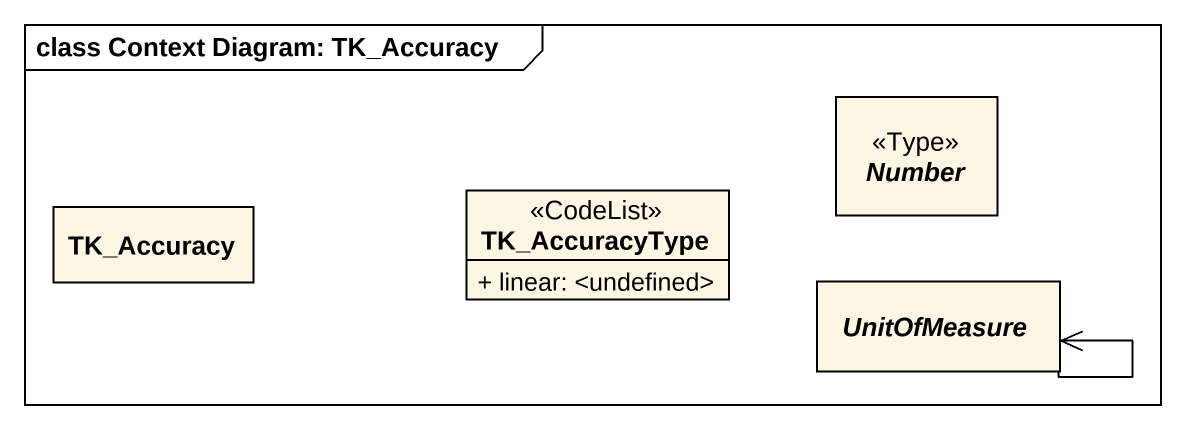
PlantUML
@startuml
mainframe class Context Diagram: TK_Accuracy
hide circle
hide empty members
skinparam classAttributeIconSize 0
abstract class Number <<Type>>
class TK_Accuracy
class TK_AccuracyType <<CodeList>> {
  + linear: <undefined>
}
abstract class UnitOfMeasure
UnitOfMeasure --> UnitOfMeasure
@enduml
